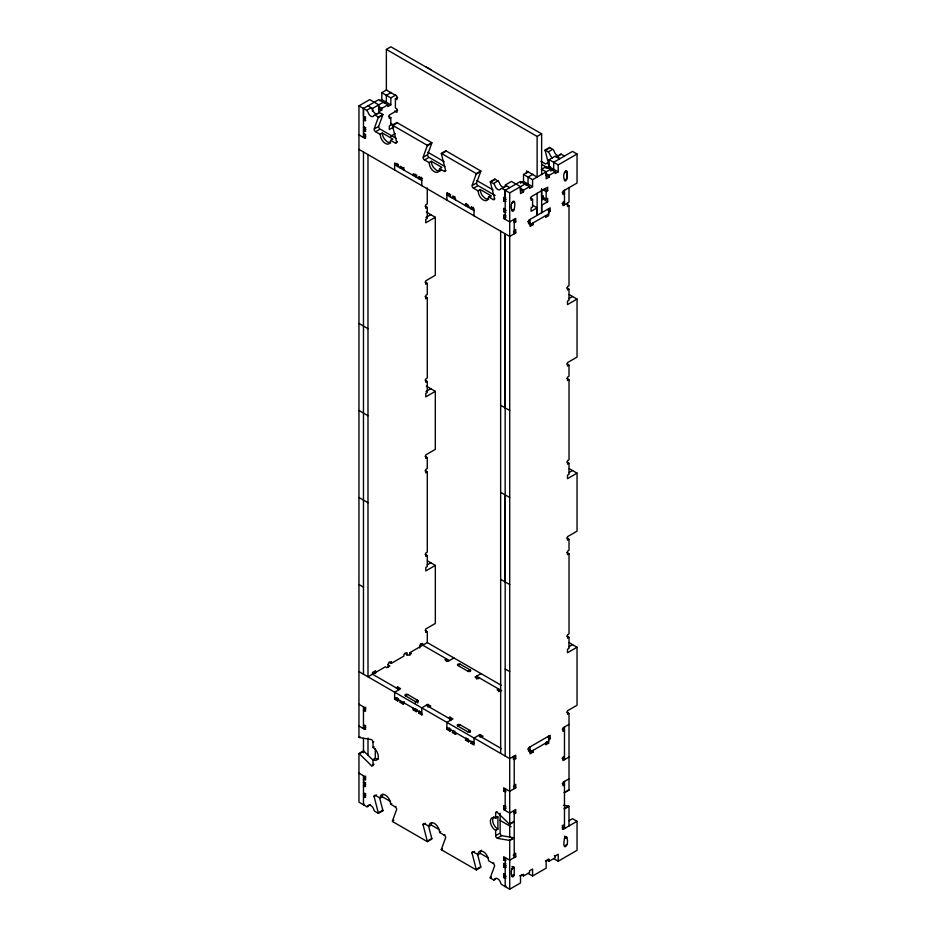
<?xml version="1.0" encoding="UTF-8"?>
<svg xmlns="http://www.w3.org/2000/svg" width="936" height="936" viewBox="0 0 936 936"><rect width="100%" height="100%" fill="white"/><g stroke="black" fill="none" stroke-linecap="round" stroke-linejoin="round"><path stroke-width="1.4" d="M368 328.676L358.956 323.446L358.956 105.85L369.755 99.614L378.776 104.855L378.776 111.817L381.794 110.074L381.794 108.33L387.832 104.855L378.799 99.614L363.472 108.459L363.472 115.713M505.183 197.531L505.183 190.277L520.486 181.444L529.554 186.65L529.554 188.393L532.572 186.65L532.572 179.689L550.66 169.24M509.71 837.135L509.71 192.886L502.012 188.44L500.584 188.779A4.27 2.469 60 0 1 497.741 189.458A4.27 2.469 60 0 1 494.898 185.504L493.927 183.854L490.3 181.689L494.816 179.069L498.443 181.245L499.426 182.894A4.27 2.469 60 0 0 504.001 187.223M532.596 205.206L537.124 207.815L537.124 215.362L537.124 193.319M541.64 174.459L541.64 133.836L537.124 136.445L537.124 177.068L526.57 170.972L526.57 173.3M565.613 170.914L566.748 171.569L566.748 178.823A1.603 0.924 -60 0 1 565.613 180.777A1.603 0.924 -60 0 1 564.478 180.121C561.202 172.119 569.638 164.631 566.748 178.823L564.478 180.121M380.086 134.304L382.344 132.994L392.898 139.09L390.64 140.388L389.75 143.267A7.465 4.306 60 0 1 380.987 138.2L380.086 134.304L375.558 131.683A2.129 1.228 60 0 1 374.049 129.074L378.296 117.526A2.141 1.24 60 0 0 378.366 117.058L382.882 114.449L379.267 112.437L378.284 112.952A4.27 2.469 60 0 1 377.863 113.63M429.051 162.571L431.32 161.273L441.874 167.357L439.604 168.667L438.715 171.534A7.465 4.306 60 0 1 429.952 166.479L429.051 162.571L424.534 159.962A2.129 1.228 60 0 1 423.025 157.353L427.272 145.794A2.141 1.24 60 0 0 427.331 145.337L431.859 142.717L396.887 122.534L392.36 125.143A2.153 1.24 60 0 0 392.418 125.67L396.665 142.132A2.129 1.228 60 0 1 395.156 143.009L390.64 140.388M478.027 190.85L480.285 189.54L490.838 195.636L488.58 196.934L487.691 199.813A7.465 4.306 60 0 1 478.928 194.746L478.027 190.85L473.499 188.23A2.129 1.228 60 0 1 471.99 185.62L476.237 174.073A2.141 1.228 60 0 0 476.307 173.605L480.823 170.995L445.852 150.801L441.324 153.41A2.153 1.24 60 0 0 441.394 153.949L445.641 170.41L444.881 170.843M547.771 163.835L547.876 162.7L545.618 164.011L540.926 161.296M514.227 875.195C511.7 880.776 510.354 871.556 511.969 869.041A1.603 0.924 -60 0 1 513.103 867.075A1.603 0.924 -60 0 1 514.227 867.73L514.227 875.195L513.103 874.54M374.81 128.642L378.577 126.465L382.824 114.906A2.141 1.24 60 0 0 382.882 114.449M423.774 156.92L427.553 154.744L431.788 143.185A2.141 1.24 60 0 0 431.859 142.717M472.75 185.188L476.518 183.011L480.765 171.452A2.141 1.228 60 0 0 480.823 170.995M477.582 854.428L480.765 866.771A2.129 1.228 60 0 1 480.823 867.298L476.307 869.918L441.324 849.724A2.129 1.228 60 0 1 441.394 849.256L445.641 837.708A2.129 1.228 60 0 0 444.132 835.087L439.604 832.478A7.465 4.306 60 0 0 434.327 823.341A7.465 4.306 60 0 0 429.051 826.383L424.534 823.774A2.129 1.228 60 0 0 423.025 824.651L427.272 841.101A2.129 1.228 60 0 1 427.331 841.639L431.859 839.03A2.129 1.228 60 0 0 431.788 838.492L428.606 826.149M521.27 874.692L523.528 876.002L523.528 874.259L520.51 876.002L520.51 882.964L509.71 889.2L502.012 884.754A2.129 1.228 60 0 1 500.584 882.777A4.259 2.457 60 0 0 497.741 878.81A4.259 2.457 60 0 0 494.898 879.489A2.129 1.228 60 0 1 493.483 879.828L490.3 877.991A2.129 1.228 60 0 1 490.359 877.535L494.606 865.975A2.129 1.228 60 0 0 493.096 863.366L488.58 860.757A7.465 4.306 60 0 0 483.304 851.62A7.465 4.306 60 0 0 478.027 854.662L473.499 852.052A2.129 1.228 60 0 0 471.99 852.918L476.237 869.38A2.129 1.228 60 0 1 476.307 869.918M394.571 111.01L396.911 112.367L396.911 108.892L395.413 108.014L395.413 98.736L396.911 99.602L396.911 96.127L386.369 90.031L386.369 49.409L390.885 46.8L541.64 133.836M387.832 104.855L387.832 106.587L390.839 104.855L381.818 99.614L381.818 92.652L386.755 89.809M386.322 95.273L391.271 92.418M379.805 100.772L381.818 99.614M367.415 109.863L371.183 107.687L372.598 109.676A4.27 2.469 60 0 0 376.33 113.993M367.977 105.862L372.505 108.482L383.327 102.223M390.839 104.855L390.839 97.894L395.776 95.039M384.31 103.405L386.346 102.223M395.413 98.736L397.671 97.426M363.472 116.591L365.742 117.023M365.742 118.767L363.472 120.065L365.742 120.51M358.956 105.85L366.655 110.296L368.082 112.285A4.27 2.469 60 0 0 370.913 116.239A4.27 2.469 60 0 0 373.768 115.561L378.951 113.045M378.296 117.526L382.075 115.35M364.607 126.676L363.472 127.319L365.742 127.752M397.601 110.226L389.317 115.023L389.317 118.498L390.815 117.632L390.815 125.178L389.317 126.044L389.317 129.531L394.138 126.734M365.988 129.355L363.472 130.806L365.742 131.239M364.233 133.555L363.472 134L365.742 134.433M365.894 136.083L363.472 137.475L363.472 108.459M375.558 131.683L379.337 129.519M359.857 135.392L358.956 134.866L364.981 138.352L365.742 137.908M393.178 125.237L396.946 123.061A2.153 1.24 60 0 1 396.887 122.522M390.663 136.293L395.343 133.591M395.916 142.564L397.426 141.699M397.039 163.355L394.629 164.748L421.773 180.414M427.272 145.794L431.04 143.617M394.629 169.966L394.629 163.004L397.648 164.748L398.397 164.315M398.397 166.058L397.648 166.491L397.648 164.748M400.912 167.509L400.163 167.942L400.163 166.198L403.17 167.942L403.931 167.509M404.305 169.03L403.17 169.685L403.17 167.942M424.534 159.962L428.302 157.786M442.904 153.071L445.91 151.339A2.153 1.24 60 0 1 445.852 150.801M415.49 174.178L413.221 175.488L413.221 173.745L416.239 175.488L417 175.044M417 176.787L416.239 177.22L416.239 175.488M421.27 177.22L418.755 178.671L419.503 176.494M418.755 176.939L421.773 178.671L422.522 178.238M476.237 174.073L480.016 171.896M446.893 200.14L446.893 193.179L447.654 192.746M449.303 193.53L446.893 194.922L474.025 210.588M426.289 212.039L435.31 217.281L425.763 222.791L425.763 219.305L427.272 218.439L427.272 207.418L425.763 208.283L425.763 204.797L427.272 203.931L427.272 187.914M446.893 193.179L449.912 194.922L450.661 194.489M450.661 196.232L449.912 196.665L449.912 194.922M454.931 196.665L452.427 198.116L453.176 195.94M473.499 188.23L477.266 186.053M426.02 217.421L430.817 214.648M549.385 167.053L545.138 150.591A2.153 1.24 60 0 1 545.068 150.064L549.596 147.455L553.223 149.62L554.194 151.269A4.27 2.469 60 0 0 557.037 155.224A4.27 2.469 60 0 0 559.88 154.545L560.863 154.03L564.478 156.043M491.119 181.783L494.887 179.607A2.153 1.24 60 0 1 494.816 179.069M545.138 150.591L548.157 148.859M494.231 183.082L497.999 180.905M545.08 150.064L548.25 151.901L552.018 149.725M467.754 204.352L465.485 205.663L466.245 203.486M520.486 183.187L523.505 181.444L523.505 174.482L528.442 171.627M547.127 167.813L549.139 166.643L549.139 159.682L555.411 156.055L559.939 158.664L555.574 156.827M469.252 206.961L468.503 207.394L468.503 205.663L465.485 203.919M502.012 188.44L505.779 186.264M557.54 156.382L561.308 154.206M473.522 207.394L471.019 208.845L471.767 206.669M528.033 177.091L532.982 174.236M541.3 169.428L546.121 166.643L555.188 171.861L555.188 173.593L558.207 171.861L558.207 164.9L577.044 154.019L577.044 183.023L562.981 191.155L562.981 194.629L564.478 193.764L562.22 192.453M493.857 199.111L494.606 198.678L490.359 182.216A2.153 1.24 60 0 1 490.3 181.689M550.391 166.479L547.876 167.93L541.745 164.385M509.71 192.886L525.038 184.041M505.943 201.451L503.673 201.018L503.673 197.531L504.434 197.098M526.02 185.211L528.056 184.041M550.637 170.995L553.679 169.24L553.679 162.279L572.528 151.398L577.044 154.019M505.943 197.964L503.673 197.531M503.673 201.018L506.189 199.567M520.135 188.171L523.528 190.137L529.554 186.65M545.77 173.382L549.151 175.336L555.188 171.861M523.528 190.137L523.528 191.88L520.51 193.612L520.51 186.65L511.442 181.444L505.159 185.071L509.71 187.668M549.151 175.336L549.151 177.079L546.144 178.823L546.144 171.861L541.616 169.24M511.969 203.194L514.227 201.883M564.478 172.867L566.748 171.569M505.183 209.137L503.673 208.272L503.673 211.747L506.189 210.296M505.943 212.179L503.673 211.747M511.969 210.448L514.227 209.137C517.128 194.945 508.693 202.433 511.969 210.448A1.603 0.924 -60 0 0 513.103 211.091A1.603 0.924 -60 0 0 514.227 209.137M537.124 207.815L531.086 211.302L531.086 207.815L532.596 206.95L532.596 199.403L531.086 200.281L531.086 196.794L547.665 187.223L547.665 190.698L546.168 191.576L542.775 189.61M505.943 215.374L503.673 214.941L503.673 218.427L509.71 221.902L515.736 218.427L515.736 221.902L514.227 222.78M503.673 218.427L506.189 216.976M541.64 199.988L543.149 199.111L547.665 201.731L547.665 198.245L546.168 199.111L541.64 196.501M547.665 201.731L541.64 205.206L541.64 212.753L541.64 188.967M514.227 230.314L515.736 229.449L515.736 232.924L509.71 236.41L358.956 149.374M564.478 201.31L562.981 202.176L562.981 205.663L569.006 202.176L569.006 187.668M527.81 221.61L530.068 222.908L528.559 223.786L528.559 220.299L550.169 207.827L550.169 211.314L548.66 212.179L548.66 215.666L545.653 217.398L545.653 215.666M409.956 655.212L409.956 652.603L427.296 642.587L427.296 631.566L425.786 632.443L425.786 628.957L435.334 623.446L435.334 565.414L425.786 570.925L425.786 567.45L427.296 566.584L427.296 555.551L425.786 556.429L425.786 552.942L427.296 552.076L427.296 472.001L425.786 472.867L425.786 469.381L427.272 468.526L427.272 457.505L425.763 458.371L425.763 454.896L435.31 449.374L435.31 391.353L425.763 396.864L425.763 393.389L427.272 392.512L427.272 381.49L425.786 382.344L425.786 378.869L427.296 377.992L427.296 297.917L425.786 298.795L425.786 295.308L427.272 294.454L427.272 283.421L425.763 284.298L425.763 280.812L435.31 275.301L435.31 217.281M358.956 323.446L358.956 737.346A2.129 1.228 60 0 0 359.389 737.521L371.522 739.627A2.129 1.228 60 0 1 373.019 742.236L373.019 747.454A7.465 4.306 60 0 1 378.296 756.604A7.465 4.306 60 0 1 373.019 759.646L373.019 764.864A2.129 1.228 60 0 1 371.522 765.742L359.389 753.831A2.129 1.228 60 0 0 358.956 753.503L363.472 750.894A2.129 1.228 60 0 1 363.905 751.222L373.008 760.149M530.057 224.663L548.648 213.923L548.648 208.705M533.087 222.908L533.087 224.652L530.068 226.395L530.057 219.434M564.057 792.441A2.129 1.228 60 0 0 564.478 792.757L569.006 790.148L569.006 713.384L567.497 714.25L567.497 710.775L577.044 705.264L577.044 647.232L567.497 652.743L567.497 649.268L569.006 648.391L569.006 637.369L567.52 638.223L567.52 634.748L569.029 633.871L569.029 553.796L567.52 554.674L567.52 551.187L569.006 550.333L569.006 539.3L567.497 540.177L567.497 536.691L577.044 531.18L577.044 473.16L567.497 478.67L567.497 475.184L569.006 474.318L569.006 463.297L567.52 464.151L567.52 460.664L569.029 459.798L569.029 379.724L567.52 380.589L567.52 377.114L569.006 376.249L569.006 365.227L567.497 366.093L567.497 362.618L577.044 357.107L577.044 299.075L567.497 304.586L567.497 301.111L569.006 300.234L569.006 289.212L567.497 290.09L567.497 286.603L569.006 285.737L569.006 205.663L567.497 206.528L567.497 203.042M358.979 410.471L367.977 415.724M568.924 298.549L572.528 296.466M426.02 391.494L430.817 388.732L435.31 391.353M500.643 405.276L509.734 410.471M505.159 407.885L505.159 233.813L505.183 756.031M358.979 497.519L368 502.749M500.643 492.313L509.734 497.519M505.159 494.933L505.206 581.946M358.979 584.555L363.496 587.164M568.924 472.621L572.528 470.551L577.044 473.16M427.237 564.876L430.817 562.805M500.643 579.361L509.734 584.555M389.107 662.033L391.365 663.332L403.931 656.077L403.931 654.346L406.949 652.603L406.949 655.387M396.139 687.855L397.648 686.977L400.666 688.72L394.629 692.207L394.629 699.169L397.648 700.912L398.397 700.467M358.956 704.246L364.981 707.721L365.742 707.288M365.988 708.891L363.472 710.342L365.742 710.775M453.925 657.973L447.899 661.448L444.881 659.704L446.39 658.839L446.39 661.448M394.629 699.169L397.145 697.718M398.397 698.736L397.648 700.912M407.698 694.524A1.603 0.924 0 0 0 405.44 694.524A1.603 0.924 0 0 0 405.44 695.834L407.698 694.524L417.748 700.327L417.748 703.111M457.95 665.508L460.208 664.209L470.258 670.012L470.258 671.311A1.603 0.924 0 0 1 468 671.311L457.95 665.508A1.603 0.924 0 0 1 457.95 664.209A1.603 0.924 0 0 1 460.208 664.209M400.163 700.619L400.163 702.363L400.912 701.918M404.305 701.707L403.17 702.363L403.17 704.094L403.931 703.661M363.472 725.131L365.742 725.564M365.894 727.225L363.472 728.617L363.472 706.855M358.956 726.008L364.981 729.483L365.742 729.05M468 671.311L470.258 670.012A1.603 0.924 0 0 1 470.258 671.311M358.956 737.346L359.705 736.913M359.389 737.521L360.138 737.088M413.221 708.166L413.221 709.897L415.736 708.447M417 709.465L416.239 711.641L417 711.208M429.308 706.996L430.817 706.13L427.799 704.387L421.773 707.873L421.773 714.835L422.522 714.402M481.069 673.639L475.032 677.114L478.05 678.857L479.56 677.992M419.503 710.915L418.755 713.092L421.773 714.835M418.755 713.092L421.27 711.641M373.019 742.236L373.78 741.803M505.183 668.994L509.734 671.592M360.138 753.398L363.905 751.222M373.019 747.454L374.154 746.811M373.019 759.646L375.289 758.335A7.465 4.306 60 0 0 378.53 758.92M568.948 646.694L572.528 644.623M448.402 718.029L449.912 717.152L452.919 718.895L446.893 722.381L446.893 729.343L449.912 731.074L450.661 730.642M371.522 765.742L374.026 764.291M358.956 773.148L364.981 776.634L365.742 776.201M446.893 729.343L449.409 727.892M365.988 777.793L363.472 779.243L365.742 779.676M450.661 728.91L449.912 731.074M459.962 724.698A1.603 0.924 0 0 0 457.704 724.698A1.603 0.924 0 0 0 457.704 726.008L459.962 724.698L470.012 730.501L470.012 732.245M453.176 730.361L452.427 732.525L455.434 734.269L456.195 733.836M364.233 781.993L363.472 782.438L365.742 782.87M452.427 732.525L454.931 731.074M365.742 784.614L363.472 785.912L365.742 786.345M467.754 731.8L470.012 730.501A1.603 0.924 0 0 1 470.012 731.8A1.603 0.924 0 0 1 467.754 731.8L457.704 726.008M363.472 793.166L365.742 793.599M365.988 795.202L363.472 796.653L365.742 797.086M466.245 737.896L465.485 740.072L468.503 741.815L469.252 741.382M465.485 740.072L468 738.621M481.572 737.17L483.081 736.304L480.063 734.561L474.025 738.048L474.025 745.009L471.019 743.266L471.767 741.09M379.642 797.881L382.824 810.225A2.129 1.228 60 0 1 382.882 810.763L378.366 813.372A2.129 1.228 60 0 0 378.296 812.834L374.049 796.372L376.565 794.921M364.233 804.34L363.472 804.773L363.472 775.757M471.019 743.266L473.522 741.815M374.049 796.372A2.129 1.228 60 0 1 375.558 795.506L380.086 798.115L382.344 796.805A7.465 4.306 60 0 1 382.988 794.278M358.956 753.503L358.956 802.164L366.655 806.61L370.422 804.433M380.086 798.115A7.465 4.306 60 0 1 385.363 795.073A7.465 4.306 60 0 1 390.64 804.211L391.763 803.556M379.057 812.401L382.824 810.225M390.64 804.211L395.156 806.82L395.916 806.387M393.178 820.556L393.927 820.111M569.006 724.405L562.981 727.892L562.981 731.367L564.478 730.501L562.22 729.191M358.956 671.603L509.71 758.64L515.736 755.165L515.736 758.64L514.227 759.517L513.103 758.862M527.81 749.057L530.068 750.368L528.559 751.234L528.559 747.759L550.169 735.275L550.169 738.761L548.66 739.627L548.66 743.114L545.653 744.857L545.653 743.114M530.057 752.111L548.648 741.382L548.648 736.152M533.087 750.368L533.087 752.111L530.068 753.854L530.057 746.893M423.025 824.651L425.541 823.2M429.051 826.383L431.32 825.084A7.465 4.306 60 0 1 431.952 822.545M514.227 785.187L515.736 784.321L515.736 787.796L509.71 791.283L503.673 787.796L503.673 791.283L506.189 789.832M564.478 756.171L562.981 757.048L562.981 760.523L569.006 757.048M505.943 791.716L503.673 791.283M439.604 832.478L440.739 831.823M428.021 840.668L431.788 838.492M444.132 835.087L444.881 834.655M514.227 813.91L515.736 813.045L515.736 809.558L509.71 813.045L503.673 809.558L503.673 806.083L504.434 805.639M505.943 806.516L503.673 806.083M496.396 812.588L497.145 812.155L509.278 824.066A2.129 1.228 60 0 0 509.71 824.382L514.227 821.773A2.129 1.228 60 0 1 513.805 821.457L510.026 823.633M503.673 809.558L506.189 808.107M441.394 849.256L442.143 848.823M441.324 849.724L442.084 849.291M495.635 830.431A7.465 4.306 60 0 1 490.359 821.293A7.465 4.306 60 0 1 495.635 818.251L497.905 816.941L497.905 829.132L495.635 830.431L495.635 835.661A2.129 1.228 60 0 0 497.145 838.27L509.278 840.364A2.129 1.228 60 0 1 509.71 840.551L514.227 837.931A2.129 1.228 60 0 0 513.805 837.755L501.673 835.661L497.905 837.837M569.006 778.81L562.981 782.285L562.981 785.772L564.478 784.894L562.22 783.596M564.806 792.008L565.555 791.575M567.064 790.698L567.824 790.265M495.635 835.661L499.403 833.485M471.99 852.918L474.505 851.467M478.027 854.662L480.285 853.351A7.465 4.306 60 0 1 481.396 850.251M509.278 840.364L513.045 838.2M564.806 808.306L568.573 806.13A2.129 1.228 60 0 1 569.006 806.317L569.006 825.95M569.006 806.317L564.478 808.926A2.129 1.228 60 0 0 564.057 808.751M476.997 868.947L480.765 866.771M493.096 863.366L493.857 862.933M569.006 820.732L572.528 818.696L577.044 821.305L577.044 850.321L558.207 861.202L553.679 858.593M514.227 854.1L515.736 853.222L515.736 856.709L509.71 860.184L503.673 856.709L503.673 860.184L506.189 858.733M562.22 825.517L564.478 825.084M505.943 860.617L503.673 860.184M562.22 829.003L562.981 829.436L577.044 821.305M505.943 863.811L503.673 863.378L503.673 866.865L505.183 867.73L506.317 867.075M503.673 866.865L506.189 865.414M490.359 877.535L491.119 877.102M490.3 877.991L491.049 877.558M493.483 879.828L495.986 878.377M511.969 869.041L514.227 867.73L511.969 866.42M564.478 838.714L566.748 837.416A1.603 0.924 -60 0 0 565.613 836.761A1.603 0.924 -60 0 0 564.478 838.714C561.588 852.907 570.024 845.419 566.748 837.416L564.478 836.105M505.943 878.027L503.673 877.594L503.673 874.119L504.434 873.674M503.673 877.594L506.189 876.143M511.969 876.295L514.227 874.985M564.478 845.968L566.748 844.67M545.384 860.769L546.144 861.202L549.151 859.459L549.151 861.202L546.893 859.891M554.428 855.551L555.188 855.984L558.207 854.24L558.207 861.202M505.943 886.158L505.183 886.591L505.183 857.575M523.528 876.002L529.554 872.516L529.554 870.772L532.572 869.041L532.572 876.002L528.056 873.393M549.151 861.202L555.188 857.727L555.188 855.984M532.572 876.002L546.144 868.163L546.144 861.202M390.721 142.763L387.621 142.132L384.52 139.183A7.465 4.306 60 0 1 382.344 132.994M488.662 199.309L485.562 198.678L482.461 195.729A7.465 4.306 60 0 1 480.285 189.54M563.519 805.264L568.573 806.13M506.528 185.831L505.112 186.17A4.27 2.469 60 0 1 504.68 186.849M426.289 66.983L430.817 69.592M386.369 49.409L537.124 136.445M549.139 159.682L558.207 164.9M549.139 166.643L558.207 171.861M545.77 175.126L549.151 177.079M381.818 92.652L390.839 97.894M523.505 174.482L532.572 179.689M544.284 188.744L547.665 190.698M566.748 204.352L569.006 205.663M562.021 203.369L564.478 204.785L564.478 190.277M523.505 181.444L532.572 186.65M378.401 106.376L381.794 108.33M520.135 189.914L523.528 191.88M378.401 108.12L381.794 110.074M388.557 116.321L390.815 117.632M530.338 198.104L532.596 199.403M547.911 210.003L550.169 211.314M390.815 123.435L393.085 124.734M375.184 115.222L378.366 117.058M392.36 125.143L427.331 145.337M441.324 153.41L476.307 173.605M427.822 152.264L444.155 161.694M476.822 180.554L493.143 189.973M396.01 138.271L380.086 129.074A2.129 1.228 60 0 1 378.577 126.465M444.974 166.549L429.051 157.353A2.129 1.228 60 0 1 427.553 154.744M495.179 195.519L478.027 185.62A2.129 1.228 60 0 1 476.518 183.011M439.604 168.667L444.132 171.276A2.129 1.228 60 0 0 445.641 170.41M488.58 196.934L493.096 199.555A2.129 1.228 60 0 0 494.606 198.678M530.829 223.353L533.087 224.652M513.232 220.451L515.736 221.902M452.427 196.373L455.434 198.116L455.434 199.859M471.019 207.102L474.025 208.845L474.025 215.806M513.478 231.625L515.736 232.924M425.014 206.107L427.272 207.418M566.748 287.914L569.006 289.212M569.111 294.524L577.044 299.075M425.014 282.122L427.272 283.421M566.748 363.917L569.006 365.227M425.038 296.618L427.296 297.917M566.771 378.413L569.029 379.724M425.014 380.18L427.272 381.49M566.748 461.986L569.006 463.297M426.289 386.123L430.817 388.732M569.111 468.597L572.504 470.562M425.014 456.195L427.272 457.505M566.748 538.001L569.006 539.3M425.038 470.691L427.296 472.001M566.771 552.497L569.029 553.796M425.038 554.252L427.296 555.551M566.748 636.059L569.006 637.369M427.424 560.851L435.334 565.414M569.135 642.669L577.044 647.232M425.038 630.267L427.296 631.566M566.748 712.074L569.006 713.384M427.167 642.517L501.169 685.246M420.416 643.839L449.409 660.582M501.673 690.756L476.541 676.248L476.541 679.033M500.163 691.622L497.145 689.879L498.654 689.013L498.654 691.622M409.956 652.603L411.466 653.468L408.447 655.212L404.937 653.188M547.911 737.451L550.169 738.761M546.402 741.803L548.66 743.114M562.068 758.265L564.478 759.658L564.478 727.015M387.516 664.595L389.856 665.952L386.849 667.684L385.339 666.818L368 676.822L367.977 154.604M530.829 750.801L533.087 752.111M372.399 674.142L399.157 689.598M426.289 705.264L451.421 719.761M478.553 735.427L501.462 748.66M513.232 757.189L515.736 758.64M405.44 695.834L415.49 701.637A1.603 0.924 0 0 0 417.748 701.637A1.603 0.924 0 0 0 417.748 700.327L415.49 701.637L415.49 702.936M394.629 697.425L421.773 713.092M446.893 727.6L474.025 743.266M400.163 702.363L403.17 704.094M413.221 709.897L416.239 711.641M513.478 786.497L515.736 787.796M562.068 827.167L564.478 828.559L564.478 781.42M513.478 811.734L515.736 813.045M499.847 820.264L511.091 826.757M548.402 859.026L549.151 859.459M513.232 855.258L515.736 856.709M519.761 875.569L520.51 876.002M382.344 796.805L390.558 801.544M431.32 825.084L439.522 829.822M480.285 853.351L488.498 858.09M503.673 874.119L505.183 874.985M382.087 810.295L382.882 810.763M378.366 813.372L375.184 811.535A2.129 1.228 60 0 1 373.768 809.546A4.259 2.457 60 0 0 370.925 805.592A4.259 2.457 60 0 0 368.082 806.27A2.129 1.228 60 0 1 366.655 806.61M427.331 841.639L392.36 821.445A2.129 1.228 60 0 1 392.418 820.989L396.665 809.429A2.129 1.228 60 0 0 395.156 806.82M548.25 151.901L549.678 153.878A4.27 2.469 60 0 0 552.521 157.845M562.981 825.95L562.981 829.436M546.168 191.576L546.168 199.111M546.121 166.643L546.121 168.386M543.149 195.636L543.079 199.157M541.57 189.002L541.57 196.548M528.056 177.079L528.033 184.053M514.227 219.293L514.227 233.801M514.227 756.031L514.227 788.674M514.227 810.436L514.227 857.575M509.71 840.551L509.71 889.2M505.183 190.277L505.183 219.293M505.183 788.674L505.183 810.436M500.643 231.204L500.666 753.422M500.163 813.244L500.163 833.052A2.129 1.228 60 0 0 501.673 835.661M495.635 818.251L495.635 813.033A2.129 1.228 60 0 1 497.145 812.155M480.063 734.561L480.063 737.17M468.503 740.072L468.503 741.815M455.434 732.525L455.434 734.269M449.912 717.152L449.912 719.761M427.799 704.387L427.799 706.996M422.768 645.208L422.768 643.465L419.761 645.208L419.761 647.993M421.773 178.671L421.773 185.644M397.648 686.977L397.648 689.598M391.365 663.332L391.365 661.6L388.346 663.332L388.346 667.508M386.346 95.261L386.322 102.235M375.535 673.522L375.535 670.738L372.516 672.481L372.516 674.212M375.289 748.858L375.289 758.335M372.505 108.482L372.505 111.337M368 738.094L368 755.317M364.981 117.456L364.981 120.943M364.981 128.197L364.981 131.672M364.981 134.866L364.981 138.352M364.981 707.721L364.981 711.208M364.981 726.008L364.981 729.483M364.981 776.634L364.981 780.109M364.981 783.303L364.981 786.79M364.981 794.044L364.981 797.519M363.472 151.983L363.472 674.212M363.472 738.352L363.472 752.708M497.905 829.132A7.465 4.306 60 0 1 493.073 822.697A7.465 4.306 60 0 1 494.021 816.672M497.028 816.531A7.465 4.306 60 0 1 497.905 816.941M431.32 161.273A7.465 4.306 60 0 0 433.497 167.45L436.597 170.41L439.698 171.031A7.465 4.306 60 0 0 440.868 170.364M490.838 195.636A7.465 4.306 60 0 1 490.581 197.367M569.006 790.148A2.129 1.228 60 0 1 568.573 789.832M549.654 147.982A2.153 1.24 60 0 1 549.596 147.455"/></g></svg>
